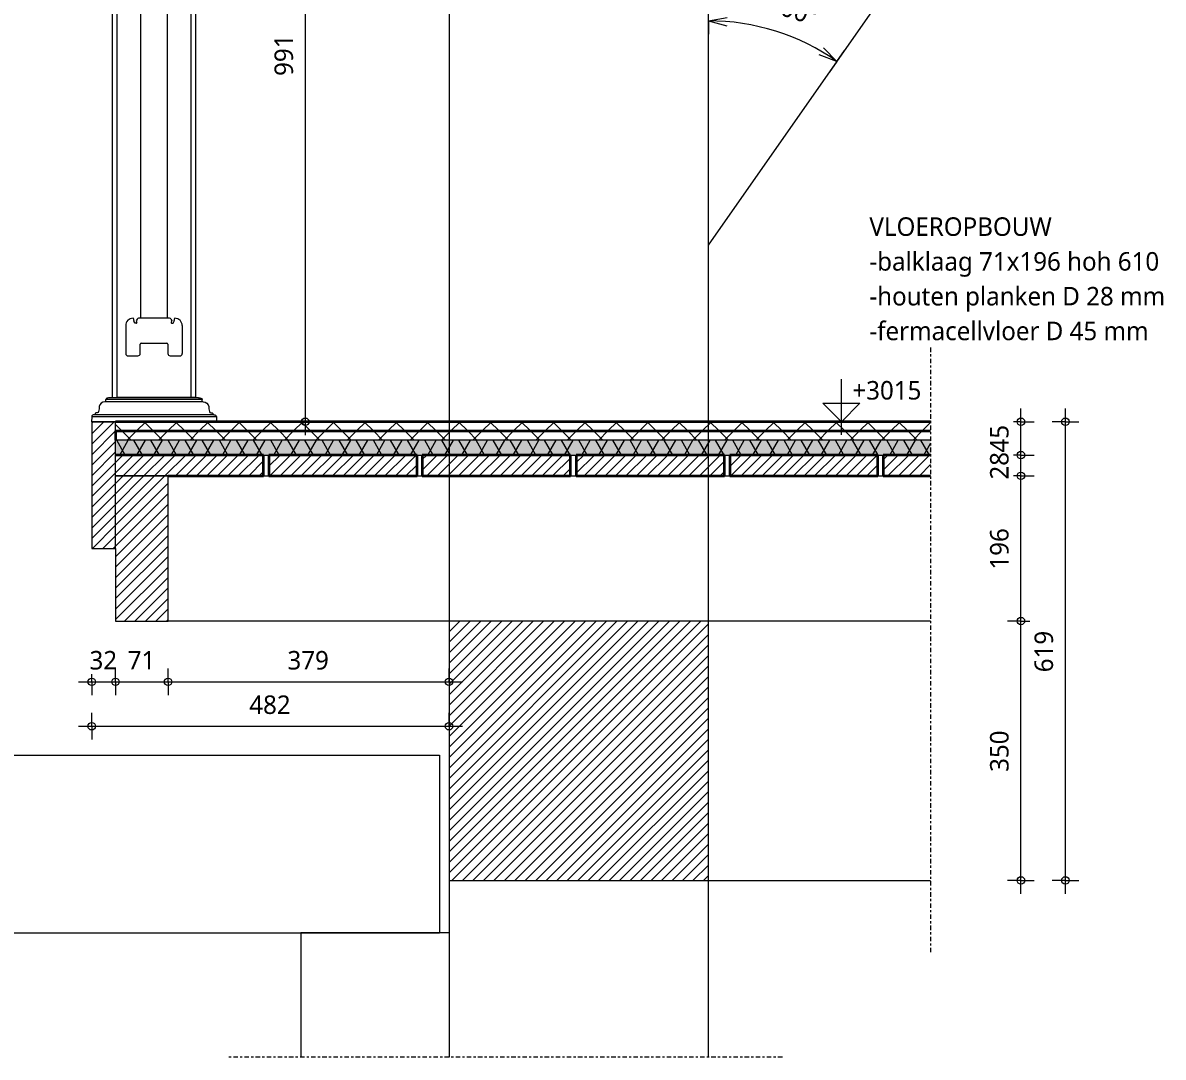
# Model space of a CAD drawing. Header units: millimetres. Extents: x 1789 to 13769, y 2055 to 27197.
# Drawn here: x 9784 to 11323, y 11002 to 12398 of the extents above; entities that cross this region are included whole.
import ezdxf

# ---------------------------------------------------------------- set-up
doc = ezdxf.new("R2010")
doc.units = ezdxf.units.MM
doc.linetypes.add('MV_center', pattern=[15, 6, -3, 3, -3])
for name, color, linetype, lineweight in [('A-ANNO-DIMS', 211, 'Continuous', 13), ('A-ANNO-DIMS-10', 211, 'Continuous', 13), ('A-DETL', 90, 'Continuous', 13), ('A-DETL-GENF', 92, 'Continuous', 18), ('G-ANNO-TEXT', 231, 'Continuous', 13)]:
    doc.layers.add(name, color=color, linetype=linetype, lineweight=lineweight)
doc.styles.add('Segoe UI_2', font='segoeui.ttf', dxfattribs={"height": 25})
doc.styles.add('Segoe UI_B', font='segoeui.ttf', dxfattribs={"height": 25})
doc.dimstyles.new('2_5_mm', dxfattribs={"dimscale": 304.8, "dimtxt": 26.184099, "dimasz": 0.082021, "dimexe": 0.059055, "dimexo": 0.0625, "dimgap": 0.049213, "dimtad": 1, "dimdec": 0, "dimzin": 0, "dimdsep": 46, "dimtxsty": 'Segoe UI_2', "dimblk1": 'OPEN30', "dimblk2": 'OPEN30', "dimsah": 1, "dimcen": 0.09, "dimazin": 0, "dimtfac": 1, "dimtdec": 4, "dimtix": 1, "dimtmove": 0, "dimatfit": 3, "dimfxl": 0.059055, "dimfxlon": 1, "dimtvp": 1, "dimtfill": 1, "dimtolj": 1, "dimtzin": 0, "dimarcsym": 2})
doc.dimstyles.new('2_5_mm_4', dxfattribs={"dimscale": 304.8, "dimtxt": 26.184099, "dimasz": 0.032808, "dimexe": 0.059055, "dimexo": 0.0625, "dimgap": 0.029528, "dimtad": 1, "dimdec": 0, "dimzin": 0, "dimdsep": 46, "dimtxsty": 'Segoe UI_2', "dimblk1": 'DOTBLANK', "dimblk2": 'DOTBLANK', "dimsah": 1, "dimcen": 0.09, "dimdle": 0.059055, "dimazin": 0, "dimtfac": 1, "dimtdec": 4, "dimtix": 1, "dimtmove": 0, "dimatfit": 3, "dimfxl": 0.059055, "dimfxlon": 1, "dimtvp": 1, "dimtfill": 1, "dimtolj": 1, "dimtzin": 0, "dimarcsym": 2})
pattern_1 = [(45, (0, 0), (-7.071068, 7.071068), [])]
pattern_2 = [(45, (0, 0), (-21.213203, 21.213203), []), (135, (0, 0), (-21.213203, -21.213203), [])]

# ---------------------------------------------------------------- blocks, each defined once
blk = doc.blocks.new('42 isolatie - Type 1-3774096-Details Restauratie 1-10')
at = {"layer": 'A-DETL-GENF'}
blk.add_hatch(color=256, dxfattribs=at).paths.add_polyline_path([(100.3, -0.8), (36.1, -0.8), (36.1, -20.8), (1136.3, -20.8), (1136.3, -0.8), (107.3, -0.8)])
at = {"layer": 'A-DETL-GENF', "lineweight": 13}
h = blk.add_hatch(dxfattribs=at)
h.set_pattern_fill('FP_84', color=256, style=0, pattern_type=2)
h.set_pattern_definition([(300, (-2355.522, -120.812), (-17.32051, -10), []), (240, (-2355.522, -120.812), (-17.32051, 10), [])])
h.paths.add_polyline_path([(100.3, -0.8), (36.1, -0.8), (36.1, -20.8), (1136.3, -20.8), (1136.3, -0.8), (107.3, -0.8)])
at = {"layer": 'A-DETL-GENF'}
for p, q in [((100.3, -0.8), (36.1, -0.8)), ((107.3, -0.8), (100.3, -0.8)), ((107.3, -0.8), (100.3, -0.8)), ((307.3, -0.8), (107.3, -0.8)), ((314.3, -0.8), (307.3, -0.8)), ((314.3, -0.8), (307.3, -0.8)), ((514.3, -0.8), (314.3, -0.8)), ((522.3, -0.8), (514.3, -0.8)), ((522.3, -0.8), (514.3, -0.8)), ((722.3, -0.8), (522.3, -0.8)), ((729.3, -0.8), (722.3, -0.8)), ((729.3, -0.8), (722.3, -0.8)), ((929.3, -0.8), (729.3, -0.8)), ((936.3, -0.8), (929.3, -0.8)), ((936.3, -0.8), (929.3, -0.8)), ((1136.3, -0.8), (936.3, -0.8)), ((36.1, -20.8), (1136.3, -20.8)), ((36.1, -20.8), (1136.3, -20.8))]:
    blk.add_line(p, q, dxfattribs=at)
blk = doc.blocks.new('NLRS_00_DI_maskeer - Type 1-4234715-Details Restauratie 1-10')
at = {"layer": 'A-DETL-GENF', "linetype": 'MV_center'}
blk.add_line((-100, 0), (719, 0), dxfattribs=at)
blk = doc.blocks.new('NLRS_00_DI_maskeer - Type 1-4234701-Details Restauratie 1-10')
at = {"layer": 'A-DETL-GENF', "linetype": 'MV_center'}
blk.add_line((650, 0), (-100, 0), dxfattribs=at)
blk = doc.blocks.new('DIMBLOCK352-Details Restauratie 1-10')
at = {"layer": 'A-ANNO-DIMS-10'}
for p, q in [((9877.3, 11508.3), (9877.3, 11526.3)), ((9909.3, 11508.3), (9909.3, 11526.3)), ((9859.3, 11508.3), (9909.3, 11508.3)), ((9877.3, 11508.3), (9877.3, 11490.3)), ((9909.3, 11508.3), (9909.3, 11490.3))]:
    blk.add_line(p, q, dxfattribs=at)
for centre in [(9877.3, 11508.3), (9909.3, 11508.3)]:
    blk.add_circle(centre, 5, dxfattribs=at)
at = {"layer": 'A-ANNO-DIMS-10', "color": 0, "insert": (9874.3, 11549.9), "char_height": 25, "width": 45.703, "attachment_point": 1, "line_spacing_factor": 1.142579, "style": 'Segoe UI_2', "bg_fill": 3, "box_fill_scale": 1.25, "bg_fill_color": 9, "bg_fill_true_color": 13158600, "bg_fill_transparency": 0}
blk.add_mtext('32', dxfattribs=at)
blk = doc.blocks.new('_DotBlank')
at = {"color": 0, "linetype": 'ByBlock', "lineweight": -2}
blk.add_line((-0.5, 0), (-1, 0), dxfattribs=at)
blk.add_circle((0, 0), 0.5, dxfattribs=at)
blk = doc.blocks.new('DIMBLOCK353-Details Restauratie 1-10')
at = {"layer": 'A-ANNO-DIMS-10'}
for p, q in [((9909.3, 11508.3), (9909.3, 11526.3)), ((9980.3, 11508.3), (9980.3, 11526.3)), ((9909.3, 11508.3), (9980.3, 11508.3)), ((9909.3, 11508.3), (9909.3, 11490.3)), ((9980.3, 11508.3), (9980.3, 11490.3))]:
    blk.add_line(p, q, dxfattribs=at)
for centre in [(9909.3, 11508.3), (9980.3, 11508.3)]:
    blk.add_circle(centre, 5, dxfattribs=at)
at = {"layer": 'A-ANNO-DIMS-10', "color": 0, "insert": (9925.8, 11549.9), "char_height": 25, "width": 45.703, "attachment_point": 1, "line_spacing_factor": 1.142579, "style": 'Segoe UI_2', "bg_fill": 3, "box_fill_scale": 1.25, "bg_fill_color": 9, "bg_fill_true_color": 13158600, "bg_fill_transparency": 0}
blk.add_mtext('71', dxfattribs=at)
blk = doc.blocks.new('DIMBLOCK354-Details Restauratie 1-10')
at = {"layer": 'A-ANNO-DIMS-10'}
for p, q in [((9980.3, 11508.3), (9980.3, 11526.3)), ((10359.5, 11508.3), (10359.5, 11526.3)), ((9980.3, 11508.3), (10377.5, 11508.3)), ((9980.3, 11508.3), (9980.3, 11490.3)), ((10359.5, 11508.3), (10359.5, 11490.3))]:
    blk.add_line(p, q, dxfattribs=at)
for centre in [(9980.3, 11508.3), (10359.5, 11508.3)]:
    blk.add_circle(centre, 5, dxfattribs=at)
at = {"layer": 'A-ANNO-DIMS-10', "color": 0, "insert": (10141.4, 11549.9), "char_height": 25, "width": 68.555, "attachment_point": 1, "line_spacing_factor": 1.142579, "style": 'Segoe UI_2', "bg_fill": 3, "box_fill_scale": 1.25, "bg_fill_color": 9, "bg_fill_true_color": 13158600, "bg_fill_transparency": 0}
blk.add_mtext('379', dxfattribs=at)
blk = doc.blocks.new('DIMBLOCK355-Details Restauratie 1-10')
at = {"layer": 'A-ANNO-DIMS-10'}
for p, q in [((11131.4, 11590.3), (11113.4, 11590.3)), ((11131.4, 11222.3), (11131.4, 11590.3)), ((11131.4, 11590.3), (11149.4, 11590.3)), ((11131.4, 11240.3), (11113.4, 11240.3)), ((11131.4, 11240.3), (11149.4, 11240.3))]:
    blk.add_line(p, q, dxfattribs=at)
for centre in [(11131.4, 11590.3), (11131.4, 11240.3)]:
    blk.add_circle(centre, 5, dxfattribs=at)
at = {"layer": 'A-ANNO-DIMS-10', "color": 0, "insert": (11089.7, 11386.7), "char_height": 25, "width": 68.555, "attachment_point": 1, "rotation": 90, "line_spacing_factor": 1.142579, "style": 'Segoe UI_2', "bg_fill": 3, "box_fill_scale": 1.25, "bg_fill_color": 9, "bg_fill_true_color": 13158600, "bg_fill_transparency": 0}
blk.add_mtext('350', dxfattribs=at)
blk = doc.blocks.new('DIMBLOCK356-Details Restauratie 1-10')
at = {"layer": 'A-ANNO-DIMS-10'}
for p, q in [((11131.4, 11786.3), (11113.4, 11786.3)), ((11131.4, 11590.3), (11131.4, 11786.3)), ((11131.4, 11786.3), (11149.4, 11786.3)), ((11131.4, 11590.3), (11113.4, 11590.3)), ((11131.4, 11590.3), (11149.4, 11590.3))]:
    blk.add_line(p, q, dxfattribs=at)
for centre in [(11131.4, 11786.3), (11131.4, 11590.3)]:
    blk.add_circle(centre, 5, dxfattribs=at)
at = {"layer": 'A-ANNO-DIMS-10', "color": 0, "insert": (11089.7, 11659.7), "char_height": 25, "width": 68.555, "attachment_point": 1, "rotation": 90, "line_spacing_factor": 1.142579, "style": 'Segoe UI_2', "bg_fill": 3, "box_fill_scale": 1.25, "bg_fill_color": 9, "bg_fill_true_color": 13158600, "bg_fill_transparency": 0}
blk.add_mtext('196', dxfattribs=at)
blk = doc.blocks.new('DIMBLOCK357-Details Restauratie 1-10')
at = {"layer": 'A-ANNO-DIMS-10'}
for p, q in [((11131.4, 11814.3), (11113.4, 11814.3)), ((11131.4, 11786.3), (11131.4, 11814.3)), ((11131.4, 11814.3), (11149.4, 11814.3)), ((11131.4, 11786.3), (11113.4, 11786.3)), ((11131.4, 11786.3), (11149.4, 11786.3))]:
    blk.add_line(p, q, dxfattribs=at)
for centre in [(11131.4, 11814.3), (11131.4, 11786.3)]:
    blk.add_circle(centre, 5, dxfattribs=at)
at = {"layer": 'A-ANNO-DIMS-10', "color": 0, "insert": (11089.7, 11781.2), "char_height": 25, "width": 45.703, "attachment_point": 1, "rotation": 90, "line_spacing_factor": 1.142579, "style": 'Segoe UI_2', "bg_fill": 3, "box_fill_scale": 1.25, "bg_fill_color": 9, "bg_fill_true_color": 13158600, "bg_fill_transparency": 0}
blk.add_mtext('28', dxfattribs=at)
blk = doc.blocks.new('DIMBLOCK358-Details Restauratie 1-10')
at = {"layer": 'A-ANNO-DIMS-10'}
for p, q in [((11131.4, 11814.3), (11131.4, 11877.3)), ((11131.4, 11859.3), (11113.4, 11859.3)), ((11131.4, 11859.3), (11149.4, 11859.3)), ((11131.4, 11814.3), (11113.4, 11814.3)), ((11131.4, 11814.3), (11149.4, 11814.3))]:
    blk.add_line(p, q, dxfattribs=at)
for centre in [(11131.4, 11859.3), (11131.4, 11814.3)]:
    blk.add_circle(centre, 5, dxfattribs=at)
at = {"layer": 'A-ANNO-DIMS-10', "color": 0, "insert": (11089.7, 11817.7), "char_height": 25, "width": 45.703, "attachment_point": 1, "rotation": 90, "line_spacing_factor": 1.142579, "style": 'Segoe UI_2', "bg_fill": 3, "box_fill_scale": 1.25, "bg_fill_color": 9, "bg_fill_true_color": 13158600, "bg_fill_transparency": 0}
blk.add_mtext('45', dxfattribs=at)
blk = doc.blocks.new('DIMBLOCK359-Details Restauratie 1-10')
at = {"layer": 'A-ANNO-DIMS-10'}
for p, q in [((11191.4, 11222.3), (11191.4, 11877.3)), ((11191.4, 11859.3), (11173.4, 11859.3)), ((11191.4, 11859.3), (11209.4, 11859.3)), ((11191.4, 11240.3), (11173.4, 11240.3)), ((11191.4, 11240.3), (11209.4, 11240.3))]:
    blk.add_line(p, q, dxfattribs=at)
for centre in [(11191.4, 11859.3), (11191.4, 11240.3)]:
    blk.add_circle(centre, 5, dxfattribs=at)
at = {"layer": 'A-ANNO-DIMS-10', "color": 0, "insert": (11149.7, 11521.2), "char_height": 25, "width": 68.555, "attachment_point": 1, "rotation": 90, "line_spacing_factor": 1.142579, "style": 'Segoe UI_2', "bg_fill": 3, "box_fill_scale": 1.25, "bg_fill_color": 9, "bg_fill_true_color": 13158600, "bg_fill_transparency": 0}
blk.add_mtext('619', dxfattribs=at)
blk = doc.blocks.new('DIMBLOCK363-Details Restauratie 1-10')
at = {"layer": 'A-ANNO-DIMS-10'}
for p, q in [((9877.3, 11448.3), (9877.3, 11466.3)), ((10359.5, 11448.3), (10359.5, 11466.3)), ((9859.3, 11448.3), (10377.5, 11448.3)), ((9877.3, 11448.3), (9877.3, 11430.3)), ((10359.5, 11448.3), (10359.5, 11430.3))]:
    blk.add_line(p, q, dxfattribs=at)
for centre in [(9877.3, 11448.3), (10359.5, 11448.3)]:
    blk.add_circle(centre, 5, dxfattribs=at)
at = {"layer": 'A-ANNO-DIMS-10', "color": 0, "insert": (10089.9, 11489.9), "char_height": 25, "width": 68.555, "attachment_point": 1, "line_spacing_factor": 1.142579, "style": 'Segoe UI_2', "bg_fill": 3, "box_fill_scale": 1.25, "bg_fill_color": 9, "bg_fill_true_color": 13158600, "bg_fill_transparency": 0}
blk.add_mtext('482', dxfattribs=at)
blk = doc.blocks.new('DIMBLOCK365-Details Restauratie 1-10')
at = {"layer": 'A-ANNO-DIMS-10'}
for p, q in [((10165.5, 12867.8), (10165.5, 11841.3)), ((10165.5, 12849.8), (10147.5, 12849.8)), ((10165.5, 12849.8), (10183.5, 12849.8)), ((10165.5, 11859.3), (10147.5, 11859.3)), ((10165.5, 11859.3), (10183.5, 11859.3))]:
    blk.add_line(p, q, dxfattribs=at)
for centre in [(10165.5, 12849.8), (10165.5, 11859.3)]:
    blk.add_circle(centre, 5, dxfattribs=at)
at = {"layer": 'A-ANNO-DIMS-10', "color": 0, "insert": (10123.9, 12326), "char_height": 25, "width": 68.555, "attachment_point": 1, "rotation": 90, "line_spacing_factor": 1.142579, "style": 'Segoe UI_2', "bg_fill": 3, "box_fill_scale": 1.25, "bg_fill_color": 9, "bg_fill_true_color": 13158600, "bg_fill_transparency": 0}
blk.add_mtext('991', dxfattribs=at)
blk = doc.blocks.new('DIMBLOCK372-Details Restauratie 1-10')
at = {"layer": 'A-ANNO-DIMS-10'}
for p, q in [((10709.5, 12400.3), (10709.5, 12418.3)), ((10709.5, 12400.3), (10734.7, 12404.8)), ((10709.5, 12400.3), (10734.3, 12393.7)), ((10709.5, 12400.3), (10709.5, 12382.3)), ((10883.1, 12345.6), (10865, 12363.7)), ((10883.1, 12345.6), (10893.4, 12360.3)), ((10883.1, 12345.6), (10859.1, 12354.4)), ((10883.1, 12345.6), (10872.8, 12330.8)), ((10883.1, 12345.6), (10883.1, 12345.6))]:
    blk.add_line(p, q, dxfattribs=at)
blk.add_arc((10709.5, 12097.7), 302.6, 55, 90, dxfattribs=at)
blk.add_arc((10709.5, 12097.7), 302.6, 55, 90, dxfattribs=at)
at = {"layer": 'A-ANNO-DIMS-10', "color": 0, "insert": (10768.5, 12446.3), "char_height": 25, "width": 116.543, "attachment_point": 1, "rotation": 342.5, "line_spacing_factor": 1.142579, "style": 'Segoe UI_2', "bg_fill": 3, "box_fill_scale": 1.25, "bg_fill_color": 9, "bg_fill_true_color": 13158600, "bg_fill_transparency": 0}
blk.add_mtext('35.00°', dxfattribs=at)
blk = doc.blocks.new('_Open30')
at = {"color": 0, "linetype": 'ByBlock', "lineweight": -2}
for p, q in [((-1, 0.268), (0, 0)), ((0, 0), (-1, -0.268)), ((0, 0), (-1, 0))]:
    blk.add_line(p, q, dxfattribs=at)

msp = doc.modelspace()

# ---------------------------------------------------------------- hatches: boundary and pattern name
at = {"layer": 'A-DETL-GENF', "lineweight": 13}
h = msp.add_hatch(dxfattribs=at)
h.set_pattern_fill('FP_10', color=250, style=0, pattern_type=2)
h.set_pattern_definition(pattern_1)
h.paths.add_polyline_path([(9909.3, 11688.3), (9909.3, 11859.3), (9877.3, 11859.3), (9877.3, 11688.3)])
h = msp.add_hatch(dxfattribs=at)
h.set_pattern_fill('FP_4', color=253, style=0, pattern_type=2)
h.set_pattern_definition(pattern_2)
h.paths.add_polyline_path([(11009.5, 11846.8), (11009.5, 11859.3), (9909.3, 11859.3), (9909.3, 11846.8)])
h = msp.add_hatch(dxfattribs=at)
h.set_pattern_fill('FP_4', color=253, style=0, pattern_type=2)
h.set_pattern_definition(pattern_2)
h.paths.add_polyline_path([(11009.5, 11834.3), (11009.5, 11846.8), (9909.3, 11846.8), (9909.3, 11834.3)])
h = msp.add_hatch(dxfattribs=at)
h.set_pattern_fill('FP_10', color=250, style=0, pattern_type=2)
h.set_pattern_definition(pattern_1)
h.paths.add_polyline_path([(10109.3, 11786.3), (10109.3, 11814.3), (9909.3, 11814.3), (9909.3, 11786.3), (9980.3, 11786.3)])
h = msp.add_hatch(dxfattribs=at)
h.set_pattern_fill('FP_10', color=250, style=0, pattern_type=2)
h.set_pattern_definition(pattern_1)
h.paths.add_polyline_path([(10316.3, 11786.3), (10316.3, 11814.3), (10116.3, 11814.3), (10116.3, 11786.3)])
h = msp.add_hatch(dxfattribs=at)
h.set_pattern_fill('FP_10', color=250, style=0, pattern_type=2)
h.set_pattern_definition(pattern_1)
h.paths.add_polyline_path([(10523.3, 11786.3), (10523.3, 11814.3), (10323.3, 11814.3), (10323.3, 11786.3)])
h = msp.add_hatch(dxfattribs=at)
h.set_pattern_fill('FP_10', color=250, style=0, pattern_type=2)
h.set_pattern_definition(pattern_1)
h.paths.add_polyline_path([(10731.3, 11786.3), (10731.3, 11814.3), (10531.3, 11814.3), (10531.3, 11786.3)])
h = msp.add_hatch(dxfattribs=at)
h.set_pattern_fill('FP_10', color=250, style=0, pattern_type=2)
h.set_pattern_definition(pattern_1)
h.paths.add_polyline_path([(10938.3, 11786.3), (10938.3, 11814.3), (10738.3, 11814.3), (10738.3, 11786.3)])
h = msp.add_hatch(dxfattribs=at)
h.set_pattern_fill('FP_10', color=250, style=0, pattern_type=2)
h.set_pattern_definition(pattern_1)
h.paths.add_polyline_path([(11009.5, 11786.3), (11009.5, 11814.3), (10945.3, 11814.3), (10945.3, 11786.3)])
h = msp.add_hatch(dxfattribs=at)
h.set_pattern_fill('FP_10', color=250, style=0, pattern_type=2)
h.set_pattern_definition(pattern_1)
h.paths.add_polyline_path([(9980.3, 11590.3), (9980.3, 11786.3), (9909.3, 11786.3), (9909.3, 11590.3)])
h = msp.add_hatch(dxfattribs=at)
h.set_pattern_fill('FP_10', color=250, style=0, pattern_type=2)
h.set_pattern_definition(pattern_1)
h.paths.add_polyline_path([(10359.5, 11240.3), (10709.5, 11240.3), (10709.5, 11590.3), (10359.5, 11590.3)])

# ---------------------------------------------------------------- linework, layer by layer
at = {"layer": 'A-DETL', "lineweight": 18}
for p, q in [((10359.5, 12879.6), (10359.5, 11001.7)), ((10709.5, 11001.7), (10709.5, 12879.6)), ((9904.8, 12793.8), (9904.8, 11891.5)), ((9911.2, 12790.5), (9911.2, 11891.8)), ((10011.5, 11891.8), (10011.5, 12790.5)), ((10017.9, 11891.8), (10017.9, 12793.8)), ((9943.3, 12683.2), (9943.3, 11999)), ((9979.4, 11999), (9979.4, 12683.2)), ((10709.5, 12097.7), (11108.2, 12667)), ((9933.9, 11996.5), (9933.9, 11998.2)), ((9935.7, 11992.2), (9934.2, 11995)), ((9937.2, 11992.2), (9935.7, 11992.2)), ((9938.6, 11997.9), (9937.4, 11995.3)), ((9937.4, 11995.3), (9938.1, 11993.6)), ((9982.3, 11999), (9940.4, 11999)), ((9984.1, 11997.9), (9985.3, 11995.3)), ((9985.3, 11995.3), (9984.6, 11993.6)), ((9985.5, 11992.2), (9987, 11992.2)), ((9987, 11992.2), (9988.5, 11995)), ((9988.8, 11996.5), (9988.8, 11998.2)), ((9923.3, 11989.2), (9923.3, 11951.4)), ((9999.4, 11989.2), (9999.4, 11951.4)), ((9942.7, 11951.5), (9942.7, 11964)), ((9942.7, 11951.5), (9942.7, 11964)), ((9944, 11965.3), (9978.7, 11965.3)), ((9944, 11965.3), (9978.7, 11965.3)), ((9980, 11964), (9980, 11951.5)), ((9926.5, 11948.2), (9939.4, 11948.2)), ((9926.5, 11948.2), (9939.4, 11948.2)), ((9983.3, 11948.2), (9996.2, 11948.2)), ((10889.1, 11841.8), (10889.1, 11916.8)), ((10027.8, 11886.2), (9894.9, 11886.2)), ((9896.3, 11886.2), (9896.4, 11889.2)), ((10026.3, 11889.2), (9896.4, 11889.2)), ((9904.8, 11891.8), (9899.7, 11891.4)), ((10021.6, 11891.5), (9900.8, 11891.5)), ((9904.8, 11891.8), (9911.2, 11891.8)), ((10011.5, 11891.8), (9911.2, 11891.8)), ((10017.9, 11891.8), (10011.5, 11891.8)), ((10021.6, 11891.5), (10017.9, 11891.8)), ((10026.4, 11886.2), (10026.3, 11889.2)), ((10889.1, 11859.3), (10864.1, 11884.3)), ((10864.1, 11884.3), (10914.1, 11884.3)), ((10889.1, 11859.3), (10914.1, 11884.3)), ((10042.3, 11868.8), (9880.4, 11868.8)), ((9877.2, 11865.8), (9876.9, 11859.3)), ((9876.9, 11859.3), (10045.8, 11859.3)), ((10045.5, 11865.8), (9877.2, 11865.8)), ((9909.3, 11859.3), (9877.3, 11859.3)), ((9877.3, 11859.3), (9877.3, 11688.3)), ((9909.3, 11688.3), (9909.3, 11859.3)), ((10045.5, 11865.8), (10045.8, 11859.3)), ((10950.4, 11859.3), (10825.4, 11859.3)), ((9908.3, 11786.3), (11009.5, 11786.3)), ((9980.3, 11786.3), (9909.3, 11786.3)), ((9980.3, 11590.3), (9980.3, 11786.3)), ((9877.3, 11688.3), (9909.3, 11688.3)), ((9909.3, 11688.3), (9909.3, 11590.3)), ((9909.3, 11590.3), (9980.3, 11590.3)), ((11009.5, 11590.3), (9980.3, 11590.3)), ((10709.5, 11590.3), (10359.5, 11590.3)), ((10359.5, 11590.3), (10359.5, 11240.3)), ((10709.5, 11240.3), (10709.5, 11590.3)), ((9635.1, 11409.3), (10346.8, 11409.3)), ((10346.8, 11409.3), (10346.8, 11169.3)), ((10359.5, 11240.3), (10709.5, 11240.3)), ((10709.5, 11240.3), (11009.5, 11240.3)), ((9635.1, 11169.3), (10346.8, 11169.3)), ((10359.5, 11169.3), (10159.5, 11169.3)), ((10159.5, 11169.3), (10159.5, 11001.7))]:
    msp.add_line(p, q, dxfattribs=at)
at = {"layer": 'A-DETL', "lineweight": 35}
for p, q in [((11009.5, 11859.3), (9909.3, 11859.3)), ((9909.3, 11846.8), (9909.3, 11834.3)), ((9909.3, 11846.8), (11009.5, 11846.8)), ((10109.3, 11814.3), (9909.3, 11814.3)), ((10109.3, 11786.3), (10109.3, 11814.3)), ((10316.3, 11814.3), (10116.3, 11814.3)), ((10116.3, 11814.3), (10116.3, 11786.3)), ((10316.3, 11786.3), (10316.3, 11814.3)), ((10523.3, 11814.3), (10323.3, 11814.3)), ((10323.3, 11814.3), (10323.3, 11786.3)), ((10523.3, 11786.3), (10523.3, 11814.3)), ((10731.3, 11814.3), (10531.3, 11814.3)), ((10531.3, 11814.3), (10531.3, 11786.3)), ((10731.3, 11786.3), (10731.3, 11814.3)), ((10938.3, 11814.3), (10738.3, 11814.3)), ((10738.3, 11814.3), (10738.3, 11786.3)), ((10938.3, 11786.3), (10938.3, 11814.3)), ((11009.5, 11814.3), (10945.3, 11814.3)), ((10945.3, 11814.3), (10945.3, 11786.3)), ((9980.3, 11786.3), (10109.3, 11786.3)), ((10116.3, 11786.3), (10316.3, 11786.3)), ((10323.3, 11786.3), (10523.3, 11786.3)), ((10531.3, 11786.3), (10731.3, 11786.3)), ((10738.3, 11786.3), (10938.3, 11786.3)), ((10945.3, 11786.3), (11009.5, 11786.3))]:
    msp.add_line(p, q, dxfattribs=at)
at = {"layer": 'A-DETL', "lineweight": 18}
for centre, radius, start, end in [((9933, 11989.2), 9.79, 89.5235, 180), ((9933.1, 11998.2), 0.745, 0, 89.5235), ((9937, 11996.5), 3.15, 180, 207.3475), ((9937.2, 11993.2), 0.999, 270, 23.7234), ((9940.4, 11997), 2.04, 90, 154.9294), ((9982.3, 11997), 2.04, 25.0706, 90), ((9985.5, 11993.2), 0.999, 156.2766, 270), ((9985.7, 11996.5), 3.15, 332.6525, 0), ((9989.6, 11998.2), 0.745, 90.4765, 180), ((9989.6, 11989.2), 9.79, 0, 90.4765), ((9944, 11964), 1.26, 90, 180), ((9978.7, 11964), 1.26, 0, 90), ((9926.5, 11951.4), 3.24, 180, 270), ((9939.4, 11951.5), 3.31, 270, 0), ((9983.3, 11951.5), 3.31, 180, 270), ((9996.2, 11951.4), 3.24, 270, 0)]:
    msp.add_arc(centre, radius, start, end, dxfattribs=at)
for points in [[(9894.9, 11886.2), (9891.3, 11886.1), (9888, 11883.3), (9887.4, 11879.7)], [(9899.7, 11891.4), (9898.1, 11891.3), (9896.7, 11891.1), (9896.4, 11889.2)], [(10021.6, 11891.5), (10023.5, 11891.2), (10026, 11891.7), (10026.3, 11889.2)], [(10027.8, 11886.2), (10031.4, 11886.1), (10034.7, 11883.3), (10035.2, 11879.7)], [(9880.4, 11868.8), (9878.7, 11868.8), (9877.2, 11867.7), (9877.2, 11865.8)], [(9884.5, 11871.3), (9883.9, 11871.2), (9881.7, 11871.8), (9881.4, 11868.8)], [(9886.6, 11873.1), (9886.4, 11872.2), (9885.5, 11871.5), (9884.5, 11871.3)], [(9887.4, 11879.7), (9887.3, 11878.8), (9887, 11874.8), (9886.6, 11873.1)], [(10035.2, 11879.7), (10035.4, 11878.8), (10035.6, 11874.8), (10036.1, 11873.1)], [(10036.1, 11873.1), (10036.3, 11872.2), (10037.2, 11871.5), (10038.2, 11871.3)], [(10038.2, 11871.3), (10038.8, 11871.2), (10041, 11871.8), (10041.3, 11868.8)], [(10042.3, 11868.8), (10044, 11868.8), (10045.5, 11867.7), (10045.5, 11865.8)]]:
    msp.add_open_spline(points, degree=3, dxfattribs=at)

# ---------------------------------------------------------------- block references
at = {"layer": 'A-DETL-GENF', "linetype": 'MV_center', "rotation": 270}
msp.add_blockref('NLRS_00_DI_maskeer - Type 1-4234715-Details Restauratie 1-10', (11009.5, 11859.3), dxfattribs=at)
at = {"layer": 'A-DETL-GENF', "rotation": 180}
msp.add_blockref('42 isolatie - Type 1-3774096-Details Restauratie 1-10', (11045.6, 11813.5), dxfattribs=at)
at = {"layer": 'A-DETL-GENF', "linetype": 'MV_center'}
msp.add_blockref('NLRS_00_DI_maskeer - Type 1-4234701-Details Restauratie 1-10', (10159.5, 11001.7), dxfattribs=at)

# ---------------------------------------------------------------- texts
at = {"layer": 'G-ANNO-TEXT', "color": 39, "char_height": 25, "attachment_point": 1}
for s, insert, width, style in [('VLOEROPBOUW', (10926.9, 12135.1), 323.08, 'Segoe UI_B'), ('-balklaag 71x196 hoh 610', (10926.9, 12088.2), 487.426, 'Segoe UI_2'), ('-houten planken D 28 mm', (10926.9, 12041.2), 497.046, 'Segoe UI_2'), ('-fermacellvloer D 45 mm', (10926.9, 11994.3), 466.582, 'Segoe UI_2')]:
    msp.add_mtext(s, dxfattribs=dict(at, insert=insert, width=width, style=style))
at = {"layer": 'G-ANNO-TEXT', "color": 7, "insert": (10903.9, 11914.2), "char_height": 25, "width": 121.856, "attachment_point": 1, "style": 'Segoe UI_2'}
msp.add_mtext('+3015', dxfattribs=at)

# ---------------------------------------------------------------- dimensions: what is measured, and where the dimension line sits
at = {"layer": 'A-ANNO-DIMS'}
dim = msp.add_linear_dim(base=(11131.4, 11590.3), p1=(11113.4, 11240.3), p2=(11113.4, 11590.3), angle=90, dimstyle='2_5_mm_4', override={"dimpost": '<>', "dimfxl": 350}, dxfattribs=at)
dim.commit()
dim.dimension.update_dxf_attribs({"geometry": 'DIMBLOCK355-Details Restauratie 1-10', "text_midpoint": (11109.4, 11415.3)})
dim = msp.add_linear_dim(base=(9909.3, 11508.3), p1=(9877.3, 11526.3), p2=(9909.3, 11526.3), dimstyle='2_5_mm_4', override={"dimpost": '<>', "dimfxl": 32}, dxfattribs=at)
dim.commit()
dim.dimension.update_dxf_attribs({"geometry": 'DIMBLOCK352-Details Restauratie 1-10', "text_midpoint": (9893.3, 11530.2)})

# ---------------------------------------------------------------- next in the draw order: dimensions: what is measured, and where the dimension line sits
for base, p1, p2, override, picture, middle in [((10165.5292, 11859.2513), (10147.5292, 12849.8479), (10183.5292, 11859.2513), {"dimpost": '<>', "dimfxl": 991.250539}, 'DIMBLOCK365-Details Restauratie 1-10', (10143.5323, 12354.5496)), ((11131.4, 11786.3), (11113.4, 11590.3), (11113.4, 11786.3), {"dimpost": '<>', "dimfxl": 196}, 'DIMBLOCK356-Details Restauratie 1-10', (11109.4, 11688.3))]:
    dim = msp.add_linear_dim(base=base, p1=p1, p2=p2, angle=90, dimstyle='2_5_mm_4', override=override, dxfattribs=at)
    dim.commit()
    dim.dimension.update_dxf_attribs({"geometry": picture, "text_midpoint": middle})
dim = msp.add_angular_dim_3p(base=(10829.4, 12375.6), center=(10709.5, 12097.7), p1=(10893.4, 12360.3), p2=(10709.5, 12418.3), dimstyle='2_5_mm', override={"dimpost": '<>', "dimfxl": 192.829251}, dxfattribs=at)
dim.commit()
dim.dimension.update_dxf_attribs({"geometry": 'DIMBLOCK372-Details Restauratie 1-10', "text_midpoint": (10808.9, 12412.9)})
dim = msp.add_linear_dim(base=(9980.3, 11508.3), p1=(9909.3, 11526.3), p2=(9980.3, 11526.3), dimstyle='2_5_mm_4', override={"dimpost": '<>', "dimfxl": 71}, dxfattribs=at)
dim.commit()
dim.dimension.update_dxf_attribs({"geometry": 'DIMBLOCK353-Details Restauratie 1-10', "text_midpoint": (9944.8, 11530)})

# ---------------------------------------------------------------- next in the draw order: dimensions: what is measured, and where the dimension line sits
dim = msp.add_linear_dim(base=(11131.4, 11814.3), p1=(11113.4, 11786.3), p2=(11113.4, 11814.3), angle=90, dimstyle='2_5_mm_4', override={"dimpost": '<>', "dimfxl": 28}, dxfattribs=at)
dim.commit()
dim.dimension.update_dxf_attribs({"geometry": 'DIMBLOCK357-Details Restauratie 1-10', "text_midpoint": (11109.5, 11800.3)})
dim = msp.add_linear_dim(base=(10359.5, 11508.3), p1=(9980.3, 11526.3), p2=(10359.5, 11526.3), dimstyle='2_5_mm_4', override={"dimpost": '<>', "dimfxl": 379.188465}, dxfattribs=at)
dim.commit()
dim.dimension.update_dxf_attribs({"geometry": 'DIMBLOCK354-Details Restauratie 1-10', "text_midpoint": (10169.9, 11530.2)})

# ---------------------------------------------------------------- next in the draw order: dimensions: what is measured, and where the dimension line sits
dim = msp.add_linear_dim(base=(11131.4, 11859.3), p1=(11113.4, 11814.3), p2=(11113.4, 11859.3), angle=90, dimstyle='2_5_mm_4', override={"dimpost": '<>', "dimfxl": 45}, dxfattribs=at)
dim.commit()
dim.dimension.update_dxf_attribs({"geometry": 'DIMBLOCK358-Details Restauratie 1-10', "text_midpoint": (11109.6, 11836.8)})
dim = msp.add_linear_dim(base=(10359.5, 11448.3), p1=(9877.3, 11466.3), p2=(10359.5, 11466.3), dimstyle='2_5_mm_4', override={"dimpost": '<>', "dimfxl": 482.188465}, dxfattribs=at)
dim.commit()
dim.dimension.update_dxf_attribs({"geometry": 'DIMBLOCK363-Details Restauratie 1-10', "text_midpoint": (10118.4, 11470.2)})

# ---------------------------------------------------------------- next in the draw order: dimensions: what is measured, and where the dimension line sits
dim = msp.add_linear_dim(base=(11191.4, 11859.3), p1=(11173.4, 11240.3), p2=(11173.4, 11859.3), angle=90, dimstyle='2_5_mm_4', override={"dimpost": '<>', "dimfxl": 619}, dxfattribs=at)
dim.commit()
dim.dimension.update_dxf_attribs({"geometry": 'DIMBLOCK359-Details Restauratie 1-10', "text_midpoint": (11169.4, 11549.8)})

doc.saveas('drawing.dxf')
